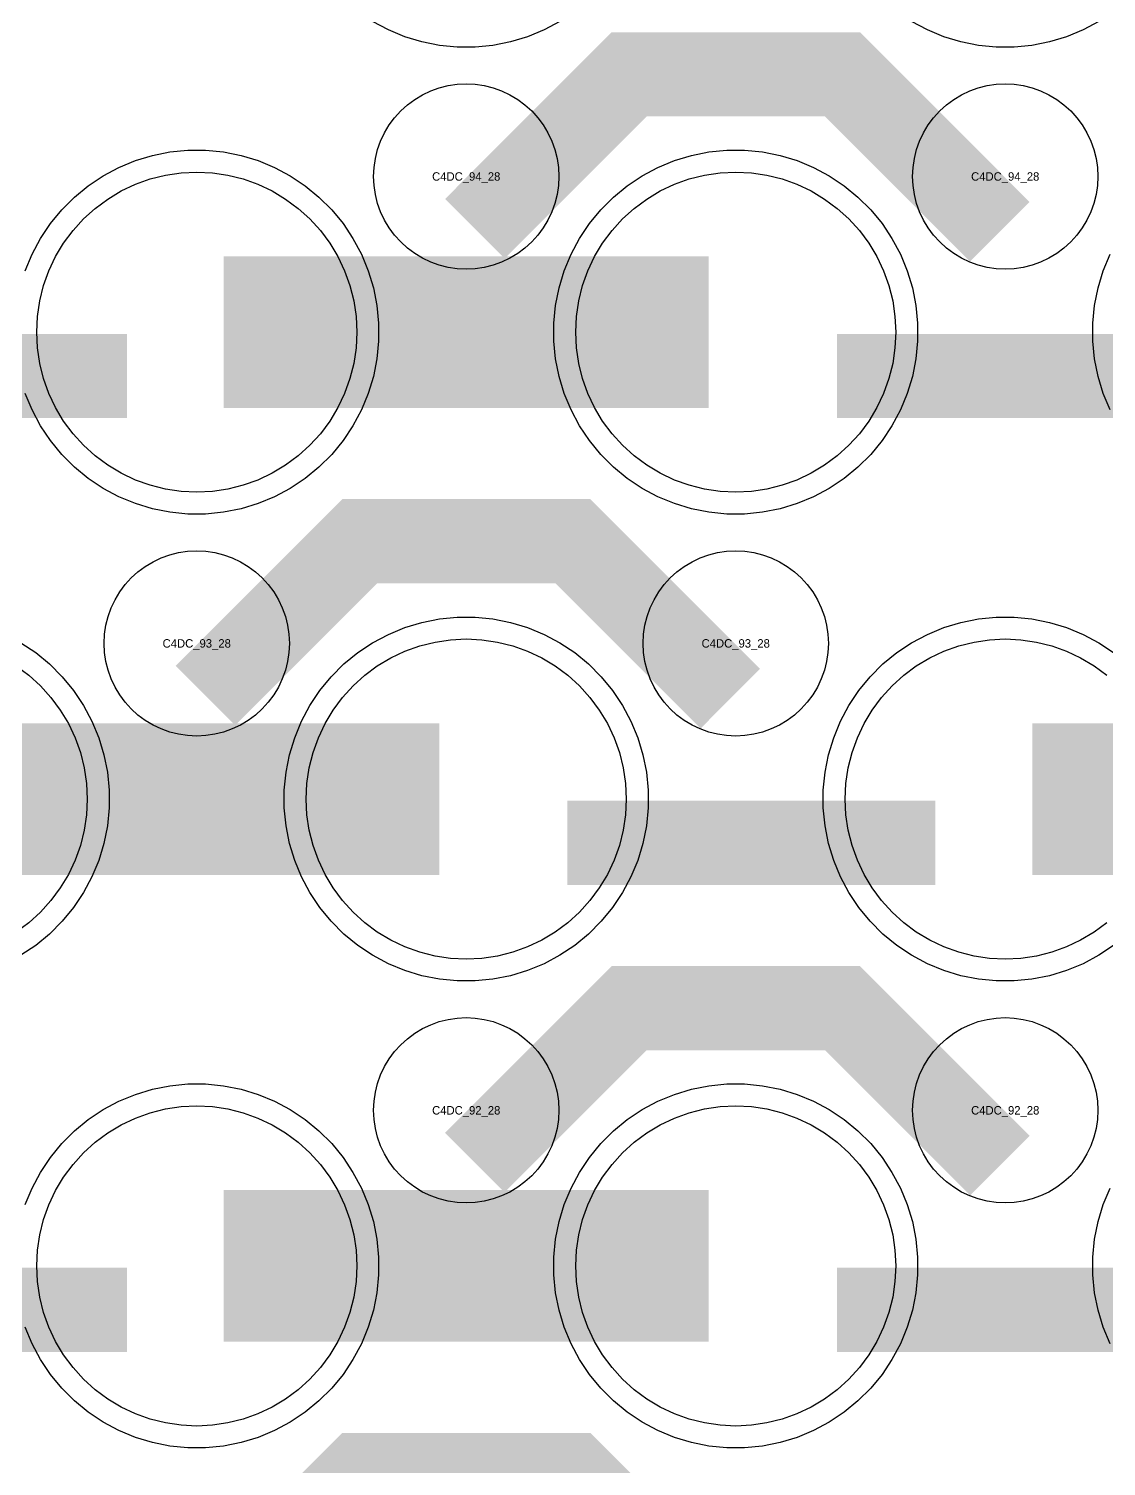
# Model space of a CAD drawing. Extents: x -11880 to 11880, y -14992 to 14992.
# Drawn here: x -3089.9 to -2770, y -2151.1 to -1724.5 of the extents above; entities that cross this region are included whole.
import ezdxf
from ezdxf.enums import TextEntityAlignment as Align

# ---------------------------------------------------------------- set-up
doc = ezdxf.new("R2010")
doc.units = 0
doc.header["$MEASUREMENT"] = 0
for name, color, linetype in [('GDS_775_DT_237', 138, 'CONTINUOUS'), ('RDL1_FS', 34, 'CONTINUOUS'), ('RDL_BS', 160, 'CONTINUOUS')]:
    doc.layers.add(name, color=color, linetype=linetype)

msp = doc.modelspace()

# ---------------------------------------------------------------- linework, layer by layer
at = {"layer": 'RDL1_FS', "color": 11, "true_color": 0xf27172}
for points in [[(-3040, -1862.049), (-3044.657, -1861.82), (-3049.268, -1861.136), (-3053.791, -1860.004), (-3058.181, -1858.432), (-3062.395, -1856.44), (-3066.395, -1854.042), (-3070.14, -1851.264), (-3073.594, -1848.134), (-3076.724, -1844.68), (-3079.502, -1840.935), (-3081.9, -1836.935), (-3083.892, -1832.721), (-3085.464, -1828.331), (-3086.596, -1823.808), (-3087.28, -1819.197), (-3087.509, -1814.54), (-3087.28, -1809.883), (-3086.596, -1805.272), (-3085.464, -1800.749), (-3083.892, -1796.359), (-3081.9, -1792.145), (-3079.502, -1788.145), (-3076.724, -1784.4), (-3073.594, -1780.946), (-3070.14, -1777.816), (-3066.395, -1775.038), (-3062.395, -1772.64), (-3058.181, -1770.648), (-3053.791, -1769.076), (-3049.268, -1767.944), (-3044.657, -1767.26), (-3040, -1767.031), (-3035.343, -1767.26), (-3030.732, -1767.944), (-3026.209, -1769.076), (-3021.819, -1770.648), (-3017.605, -1772.64), (-3013.605, -1775.038), (-3009.86, -1777.816), (-3006.406, -1780.946), (-3003.276, -1784.4), (-3000.498, -1788.145), (-2998.1, -1792.145), (-2996.108, -1796.359), (-2994.536, -1800.749), (-2993.404, -1805.272), (-2992.72, -1809.883), (-2992.491, -1814.54), (-2992.72, -1819.197), (-2993.404, -1823.808), (-2994.536, -1828.331), (-2996.108, -1832.721), (-2998.1, -1836.935), (-3000.498, -1840.935), (-3003.276, -1844.68), (-3006.406, -1848.134), (-3009.86, -1851.264), (-3013.605, -1854.042), (-3017.605, -1856.44), (-3021.819, -1858.432), (-3026.209, -1860.004), (-3030.732, -1861.136), (-3035.343, -1861.82)], [(-2880, -1862.049), (-2884.657, -1861.82), (-2889.268, -1861.136), (-2893.791, -1860.004), (-2898.181, -1858.432), (-2902.395, -1856.44), (-2906.395, -1854.042), (-2910.14, -1851.264), (-2913.594, -1848.134), (-2916.724, -1844.68), (-2919.502, -1840.935), (-2921.9, -1836.935), (-2923.892, -1832.721), (-2925.464, -1828.331), (-2926.596, -1823.808), (-2927.28, -1819.197), (-2927.509, -1814.54), (-2927.28, -1809.883), (-2926.596, -1805.272), (-2925.464, -1800.749), (-2923.892, -1796.359), (-2921.9, -1792.145), (-2919.502, -1788.145), (-2916.724, -1784.4), (-2913.594, -1780.946), (-2910.14, -1777.816), (-2906.395, -1775.038), (-2902.395, -1772.64), (-2898.181, -1770.648), (-2893.791, -1769.076), (-2889.268, -1767.944), (-2884.657, -1767.26), (-2880, -1767.031), (-2875.343, -1767.26), (-2870.732, -1767.944), (-2866.209, -1769.076), (-2861.819, -1770.648), (-2857.605, -1772.64), (-2853.605, -1775.038), (-2849.86, -1777.816), (-2846.406, -1780.946), (-2843.276, -1784.4), (-2840.498, -1788.145), (-2838.1, -1792.145), (-2836.108, -1796.359), (-2834.536, -1800.749), (-2833.404, -1805.272), (-2832.72, -1809.883), (-2832.491, -1814.54), (-2832.72, -1819.197), (-2833.404, -1823.808), (-2834.536, -1828.331), (-2836.108, -1832.721), (-2838.1, -1836.935), (-2840.498, -1840.935), (-2843.276, -1844.68), (-2846.406, -1848.134), (-2849.86, -1851.264), (-2853.605, -1854.042), (-2857.605, -1856.44), (-2861.819, -1858.432), (-2866.209, -1860.004), (-2870.732, -1861.136), (-2875.343, -1861.82)]]:
    msp.add_lwpolyline(points, close=True, dxfattribs=at)
for points in [[(-3031.998, -1814.54, 45, 45, 0), (-2959.998, -1814.54, 45, 45, 0)], [(-2959.998, -1814.54, 45, 45, 0), (-2887.998, -1814.54, 45, 45, 0)]]:
    msp.add_lwpolyline(points, format="xyseb", dxfattribs=at)
at = {"layer": 'RDL1_FS'}
for points in [[(-2960, -2000.614), (-2964.657, -2000.385), (-2969.268, -1999.701), (-2973.791, -1998.569), (-2978.181, -1996.997), (-2982.395, -1995.005), (-2986.395, -1992.607), (-2990.14, -1989.829), (-2993.594, -1986.699), (-2996.724, -1983.245), (-2999.502, -1979.5), (-3001.9, -1975.5), (-3003.892, -1971.286), (-3005.464, -1966.896), (-3006.596, -1962.373), (-3007.28, -1957.762), (-3007.509, -1953.105), (-3007.28, -1948.448), (-3006.596, -1943.837), (-3005.464, -1939.314), (-3003.892, -1934.924), (-3001.9, -1930.71), (-2999.502, -1926.71), (-2996.724, -1922.965), (-2993.594, -1919.511), (-2990.14, -1916.381), (-2986.395, -1913.603), (-2982.395, -1911.205), (-2978.181, -1909.213), (-2973.791, -1907.641), (-2969.268, -1906.509), (-2964.657, -1905.825), (-2960, -1905.596), (-2955.343, -1905.825), (-2950.732, -1906.509), (-2946.209, -1907.641), (-2941.819, -1909.213), (-2937.605, -1911.205), (-2933.605, -1913.603), (-2929.86, -1916.381), (-2926.406, -1919.511), (-2923.276, -1922.965), (-2920.498, -1926.71), (-2918.1, -1930.71), (-2916.108, -1934.924), (-2914.536, -1939.314), (-2913.404, -1943.837), (-2912.72, -1948.448), (-2912.491, -1953.105), (-2912.72, -1957.762), (-2913.404, -1962.373), (-2914.536, -1966.896), (-2916.108, -1971.286), (-2918.1, -1975.5), (-2920.498, -1979.5), (-2923.276, -1983.245), (-2926.406, -1986.699), (-2929.86, -1989.829), (-2933.605, -1992.607), (-2937.605, -1995.005), (-2941.819, -1996.997), (-2946.209, -1998.569), (-2950.732, -1999.701), (-2955.343, -2000.385)], [(-3040, -2139.179), (-3044.657, -2138.95), (-3049.268, -2138.266), (-3053.791, -2137.134), (-3058.181, -2135.562), (-3062.395, -2133.57), (-3066.395, -2131.172), (-3070.14, -2128.394), (-3073.594, -2125.264), (-3076.724, -2121.81), (-3079.502, -2118.065), (-3081.9, -2114.065), (-3083.892, -2109.851), (-3085.464, -2105.461), (-3086.596, -2100.938), (-3087.28, -2096.327), (-3087.509, -2091.67), (-3087.28, -2087.013), (-3086.596, -2082.402), (-3085.464, -2077.879), (-3083.892, -2073.489), (-3081.9, -2069.275), (-3079.502, -2065.275), (-3076.724, -2061.53), (-3073.594, -2058.076), (-3070.14, -2054.946), (-3066.395, -2052.168), (-3062.395, -2049.77), (-3058.181, -2047.778), (-3053.791, -2046.206), (-3049.268, -2045.074), (-3044.657, -2044.39), (-3040, -2044.161), (-3035.343, -2044.39), (-3030.732, -2045.074), (-3026.209, -2046.206), (-3021.819, -2047.778), (-3017.605, -2049.77), (-3013.605, -2052.168), (-3009.86, -2054.946), (-3006.406, -2058.076), (-3003.276, -2061.53), (-3000.498, -2065.275), (-2998.1, -2069.275), (-2996.108, -2073.489), (-2994.536, -2077.879), (-2993.404, -2082.402), (-2992.72, -2087.013), (-2992.491, -2091.67), (-2992.72, -2096.327), (-2993.404, -2100.938), (-2994.536, -2105.461), (-2996.108, -2109.851), (-2998.1, -2114.065), (-3000.498, -2118.065), (-3003.276, -2121.81), (-3006.406, -2125.264), (-3009.86, -2128.394), (-3013.605, -2131.172), (-3017.605, -2133.57), (-3021.819, -2135.562), (-3026.209, -2137.134), (-3030.732, -2138.266), (-3035.343, -2138.95)], [(-2880, -2139.179), (-2884.657, -2138.95), (-2889.268, -2138.266), (-2893.791, -2137.134), (-2898.181, -2135.562), (-2902.395, -2133.57), (-2906.395, -2131.172), (-2910.14, -2128.394), (-2913.594, -2125.264), (-2916.724, -2121.81), (-2919.502, -2118.065), (-2921.9, -2114.065), (-2923.892, -2109.851), (-2925.464, -2105.461), (-2926.596, -2100.938), (-2927.28, -2096.327), (-2927.509, -2091.67), (-2927.28, -2087.013), (-2926.596, -2082.402), (-2925.464, -2077.879), (-2923.892, -2073.489), (-2921.9, -2069.275), (-2919.502, -2065.275), (-2916.724, -2061.53), (-2913.594, -2058.076), (-2910.14, -2054.946), (-2906.395, -2052.168), (-2902.395, -2049.77), (-2898.181, -2047.778), (-2893.791, -2046.206), (-2889.268, -2045.074), (-2884.657, -2044.39), (-2880, -2044.161), (-2875.343, -2044.39), (-2870.732, -2045.074), (-2866.209, -2046.206), (-2861.819, -2047.778), (-2857.605, -2049.77), (-2853.605, -2052.168), (-2849.86, -2054.946), (-2846.406, -2058.076), (-2843.276, -2061.53), (-2840.498, -2065.275), (-2838.1, -2069.275), (-2836.108, -2073.489), (-2834.536, -2077.879), (-2833.404, -2082.402), (-2832.72, -2087.013), (-2832.491, -2091.67), (-2832.72, -2096.327), (-2833.404, -2100.938), (-2834.536, -2105.461), (-2836.108, -2109.851), (-2838.1, -2114.065), (-2840.498, -2118.065), (-2843.276, -2121.81), (-2846.406, -2125.264), (-2849.86, -2128.394), (-2853.605, -2131.172), (-2857.605, -2133.57), (-2861.819, -2135.562), (-2866.209, -2137.134), (-2870.732, -2138.266), (-2875.343, -2138.95)]]:
    msp.add_lwpolyline(points, close=True, dxfattribs=at)
for points in [[(-2769.86, -1989.829), (-2773.605, -1992.607), (-2777.605, -1995.005), (-2781.819, -1996.997), (-2786.209, -1998.569), (-2790.732, -1999.701), (-2795.343, -2000.385), (-2800, -2000.614), (-2804.657, -2000.385), (-2809.268, -1999.701), (-2813.791, -1998.569), (-2818.181, -1996.997), (-2822.395, -1995.005), (-2826.395, -1992.607), (-2830.14, -1989.829), (-2833.594, -1986.699), (-2836.724, -1983.245), (-2839.502, -1979.5), (-2841.9, -1975.5), (-2843.892, -1971.286), (-2845.464, -1966.896), (-2846.596, -1962.373), (-2847.28, -1957.762), (-2847.509, -1953.105), (-2847.28, -1948.448), (-2846.596, -1943.837), (-2845.464, -1939.314), (-2843.892, -1934.924), (-2841.9, -1930.71), (-2839.502, -1926.71), (-2836.724, -1922.965), (-2833.594, -1919.511), (-2830.14, -1916.381), (-2826.395, -1913.603), (-2822.395, -1911.205), (-2818.181, -1909.213), (-2813.791, -1907.641), (-2809.268, -1906.509), (-2804.657, -1905.825), (-2800, -1905.596), (-2795.343, -1905.825), (-2790.732, -1906.509), (-2786.209, -1907.641), (-2781.819, -1909.213), (-2777.605, -1911.205), (-2773.605, -1913.603), (-2769.86, -1916.381)], [(-3093.605, -1913.603), (-3089.86, -1916.381), (-3086.406, -1919.511), (-3083.276, -1922.965), (-3080.498, -1926.71), (-3078.1, -1930.71), (-3076.108, -1934.924), (-3074.536, -1939.314), (-3073.404, -1943.837), (-3072.72, -1948.448), (-3072.491, -1953.105), (-3072.72, -1957.762), (-3073.404, -1962.373), (-3074.536, -1966.896), (-3076.108, -1971.286), (-3078.1, -1975.5), (-3080.498, -1979.5), (-3083.276, -1983.245), (-3086.406, -1986.699), (-3089.86, -1989.829), (-3093.605, -1992.607)]]:
    msp.add_lwpolyline(points, dxfattribs=at)
for points in [[(-3111.998, -1953.105, 45, 45, 0), (-3039.998, -1953.105, 45, 45, 0)], [(-3039.998, -1953.105, 45, 45, 0), (-2967.998, -1953.105, 45, 45, 0)], [(-2791.998, -1953.105, 45, 45, 0), (-2719.998, -1953.105, 45, 45, 0)], [(-3031.998, -2091.67, 45, 45, 0), (-2959.998, -2091.67, 45, 45, 0)], [(-2959.998, -2091.67, 45, 45, 0), (-2887.998, -2091.67, 45, 45, 0)]]:
    msp.add_lwpolyline(points, format="xyseb", dxfattribs=at)
at = {"layer": 'RDL_BS'}
for points in [[(-2932.223, -1722.363), (-2936.885, -1724.855), (-2941.795, -1726.886), (-2946.835, -1728.417), (-2952.062, -1729.463), (-2957.356, -1729.98), (-2962.644, -1729.98), (-2967.938, -1729.463), (-2973.165, -1728.417), (-2978.205, -1726.886), (-2983.115, -1724.855), (-2987.777, -1722.363)], [(-2772.223, -1722.363), (-2776.885, -1724.855), (-2781.795, -1726.886), (-2786.835, -1728.417), (-2792.062, -1729.463), (-2797.356, -1729.98), (-2802.644, -1729.98), (-2807.938, -1729.463), (-2813.165, -1728.417), (-2818.205, -1726.886), (-2823.115, -1724.855), (-2827.777, -1722.363)], [(-2767.809, -1996.541), (-2772.223, -1999.488), (-2776.885, -2001.98), (-2781.795, -2004.011), (-2786.835, -2005.542), (-2792.062, -2006.588), (-2797.356, -2007.105), (-2802.644, -2007.105), (-2807.938, -2006.588), (-2813.165, -2005.542), (-2818.205, -2004.011), (-2823.115, -2001.98), (-2827.777, -1999.488), (-2832.191, -1996.541), (-2836.292, -1993.179), (-2840.074, -1989.397), (-2843.436, -1985.296), (-2846.383, -1980.882), (-2848.875, -1976.22), (-2850.906, -1971.31), (-2852.437, -1966.27), (-2853.483, -1961.043), (-2854, -1955.749), (-2854, -1950.461), (-2853.483, -1945.167), (-2852.437, -1939.94), (-2850.906, -1934.9), (-2848.875, -1929.99), (-2846.383, -1925.328), (-2843.436, -1920.914), (-2840.074, -1916.813), (-2836.292, -1913.031), (-2832.191, -1909.669), (-2827.777, -1906.722), (-2823.115, -1904.23), (-2818.205, -1902.199), (-2813.165, -1900.668), (-2807.938, -1899.622), (-2802.644, -1899.105), (-2797.356, -1899.105), (-2792.062, -1899.622), (-2786.835, -1900.668), (-2781.795, -1902.199), (-2776.885, -1904.23), (-2772.223, -1906.722), (-2767.809, -1909.669)], [(-3092.223, -1906.722), (-3087.809, -1909.669), (-3083.708, -1913.031), (-3079.926, -1916.813), (-3076.564, -1920.914), (-3073.617, -1925.328), (-3071.125, -1929.99), (-3069.094, -1934.9), (-3067.563, -1939.94), (-3066.517, -1945.167), (-3066, -1950.461), (-3066, -1955.749), (-3066.517, -1961.043), (-3067.563, -1966.27), (-3069.094, -1971.31), (-3071.125, -1976.22), (-3073.617, -1980.882), (-3076.564, -1985.296), (-3079.926, -1989.397), (-3083.708, -1993.179), (-3087.809, -1996.541), (-3092.223, -1999.488)], [(-3090.906, -2073.465), (-3088.875, -2068.555), (-3086.383, -2063.893), (-3083.436, -2059.479), (-3080.074, -2055.378), (-3076.292, -2051.596), (-3072.191, -2048.234), (-3067.777, -2045.287), (-3063.115, -2042.795), (-3058.205, -2040.764), (-3053.165, -2039.233), (-3047.938, -2038.187), (-3042.644, -2037.67), (-3037.356, -2037.67), (-3032.062, -2038.187), (-3026.835, -2039.233), (-3021.795, -2040.764), (-3016.885, -2042.795), (-3012.223, -2045.287), (-3007.809, -2048.234), (-3003.708, -2051.596), (-2999.926, -2055.378), (-2996.564, -2059.479), (-2993.617, -2063.893), (-2991.125, -2068.555), (-2989.094, -2073.465), (-2987.563, -2078.505), (-2986.517, -2083.732), (-2986, -2089.026), (-2986, -2094.314), (-2986.517, -2099.608), (-2987.563, -2104.835), (-2989.094, -2109.875), (-2991.125, -2114.785), (-2993.617, -2119.447), (-2996.564, -2123.861), (-2999.926, -2127.962), (-3003.708, -2131.744), (-3007.809, -2135.106), (-3012.223, -2138.053), (-3016.885, -2140.545), (-3021.795, -2142.576), (-3026.835, -2144.107), (-3032.062, -2145.153), (-3037.356, -2145.67), (-3042.644, -2145.67), (-3047.938, -2145.153), (-3053.165, -2144.107), (-3058.205, -2142.576), (-3063.115, -2140.545), (-3067.777, -2138.053), (-3072.191, -2135.106), (-3076.292, -2131.744), (-3080.074, -2127.962), (-3083.436, -2123.861), (-3086.383, -2119.447), (-3088.875, -2114.785), (-3090.906, -2109.875)], [(-2768.875, -2114.785), (-2770.906, -2109.875), (-2772.437, -2104.835), (-2773.483, -2099.608), (-2774, -2094.314), (-2774, -2089.026), (-2773.483, -2083.732), (-2772.437, -2078.505), (-2770.906, -2073.465), (-2768.875, -2068.555)]]:
    msp.add_lwpolyline(points, dxfattribs=at)
for points in [[(-2957.438, -1783.854, 25, 25, 0), (-2911.623, -1738.039, 25, 25, 0), (-2878.07, -1738.039, 25, 25, 0)], [(-2801.599, -1784.753, 25, 25, 0), (-2848.313, -1738.039, 25, 25, 0), (-2878.071, -1738.039, 25, 25, 0)], [(-3037.438, -1922.419, 25, 25, 0), (-2991.623, -1876.604, 25, 25, 0), (-2958.07, -1876.604, 25, 25, 0)], [(-2881.599, -1923.318, 25, 25, 0), (-2928.313, -1876.604, 25, 25, 0), (-2958.071, -1876.604, 25, 25, 0)], [(-2929.984, -1966.118, 25, 25, 0), (-2820.719, -1966.118, 25, 25, 0)], [(-2957.438, -2060.984, 25, 25, 0), (-2911.623, -2015.169, 25, 25, 0), (-2878.07, -2015.169, 25, 25, 0)], [(-2801.599, -2061.883, 25, 25, 0), (-2848.313, -2015.169, 25, 25, 0), (-2878.071, -2015.169, 25, 25, 0)], [(-3169.984, -2104.683, 25, 25, 0), (-3060.719, -2104.683, 25, 25, 0)], [(-2849.984, -2104.683, 25, 25, 0), (-2740.719, -2104.683, 25, 25, 0)], [(-3037.438, -2199.549, 25, 25, 0), (-2991.623, -2153.734, 25, 25, 0), (-2958.07, -2153.734, 25, 25, 0)], [(-2881.599, -2200.448, 25, 25, 0), (-2928.313, -2153.734, 25, 25, 0), (-2958.071, -2153.734, 25, 25, 0)]]:
    msp.add_lwpolyline(points, format="xyseb", dxfattribs=at)
for points in [[(-2960, -1795.846), (-2962.693, -1795.714), (-2965.365, -1795.318), (-2967.984, -1794.661), (-2970.519, -1793.754), (-2972.956, -1792.602), (-2975.28, -1791.209), (-2977.443, -1789.606), (-2979.442, -1787.794), (-2981.254, -1785.795), (-2982.857, -1783.632), (-2984.25, -1781.308), (-2985.402, -1778.871), (-2986.309, -1776.336), (-2986.966, -1773.717), (-2987.362, -1771.045), (-2987.494, -1768.352), (-2987.362, -1765.659), (-2986.966, -1762.987), (-2986.309, -1760.368), (-2985.402, -1757.833), (-2984.25, -1755.396), (-2982.857, -1753.072), (-2981.254, -1750.909), (-2979.442, -1748.91), (-2977.443, -1747.098), (-2975.28, -1745.495), (-2972.956, -1744.102), (-2970.519, -1742.95), (-2967.984, -1742.043), (-2965.365, -1741.386), (-2962.693, -1740.99), (-2960, -1740.858), (-2957.307, -1740.99), (-2954.635, -1741.386), (-2952.016, -1742.043), (-2949.481, -1742.95), (-2947.044, -1744.102), (-2944.72, -1745.495), (-2942.557, -1747.098), (-2940.558, -1748.91), (-2938.746, -1750.909), (-2937.143, -1753.072), (-2935.75, -1755.396), (-2934.598, -1757.833), (-2933.691, -1760.368), (-2933.034, -1762.987), (-2932.638, -1765.659), (-2932.506, -1768.352), (-2932.638, -1771.045), (-2933.034, -1773.717), (-2933.691, -1776.336), (-2934.598, -1778.871), (-2935.75, -1781.308), (-2937.143, -1783.632), (-2938.746, -1785.795), (-2940.558, -1787.794), (-2942.557, -1789.606), (-2944.72, -1791.209), (-2947.044, -1792.602), (-2949.481, -1793.754), (-2952.016, -1794.661), (-2954.635, -1795.318), (-2957.307, -1795.714)], [(-2800, -1795.846), (-2802.693, -1795.714), (-2805.365, -1795.318), (-2807.984, -1794.661), (-2810.519, -1793.754), (-2812.956, -1792.602), (-2815.28, -1791.209), (-2817.443, -1789.606), (-2819.442, -1787.794), (-2821.254, -1785.795), (-2822.857, -1783.632), (-2824.25, -1781.308), (-2825.402, -1778.871), (-2826.309, -1776.336), (-2826.966, -1773.717), (-2827.362, -1771.045), (-2827.494, -1768.352), (-2827.362, -1765.659), (-2826.966, -1762.987), (-2826.309, -1760.368), (-2825.402, -1757.833), (-2824.25, -1755.396), (-2822.857, -1753.072), (-2821.254, -1750.909), (-2819.442, -1748.91), (-2817.443, -1747.098), (-2815.28, -1745.495), (-2812.956, -1744.102), (-2810.519, -1742.95), (-2807.984, -1742.043), (-2805.365, -1741.386), (-2802.693, -1740.99), (-2800, -1740.858), (-2797.307, -1740.99), (-2794.635, -1741.386), (-2792.016, -1742.043), (-2789.481, -1742.95), (-2787.044, -1744.102), (-2784.72, -1745.495), (-2782.557, -1747.098), (-2780.558, -1748.91), (-2778.746, -1750.909), (-2777.143, -1753.072), (-2775.75, -1755.396), (-2774.598, -1757.833), (-2773.691, -1760.368), (-2773.034, -1762.987), (-2772.638, -1765.659), (-2772.506, -1768.352), (-2772.638, -1771.045), (-2773.034, -1773.717), (-2773.691, -1776.336), (-2774.598, -1778.871), (-2775.75, -1781.308), (-2777.143, -1783.632), (-2778.746, -1785.795), (-2780.558, -1787.794), (-2782.557, -1789.606), (-2784.72, -1791.209), (-2787.044, -1792.602), (-2789.481, -1793.754), (-2792.016, -1794.661), (-2794.635, -1795.318), (-2797.307, -1795.714)], [(-3040, -1934.411), (-3042.693, -1934.279), (-3045.365, -1933.883), (-3047.984, -1933.226), (-3050.519, -1932.319), (-3052.956, -1931.167), (-3055.28, -1929.774), (-3057.443, -1928.171), (-3059.442, -1926.359), (-3061.254, -1924.36), (-3062.857, -1922.197), (-3064.25, -1919.873), (-3065.402, -1917.436), (-3066.309, -1914.901), (-3066.966, -1912.282), (-3067.362, -1909.61), (-3067.494, -1906.917), (-3067.362, -1904.224), (-3066.966, -1901.552), (-3066.309, -1898.933), (-3065.402, -1896.398), (-3064.25, -1893.961), (-3062.857, -1891.637), (-3061.254, -1889.474), (-3059.442, -1887.475), (-3057.443, -1885.663), (-3055.28, -1884.06), (-3052.956, -1882.667), (-3050.519, -1881.515), (-3047.984, -1880.608), (-3045.365, -1879.951), (-3042.693, -1879.555), (-3040, -1879.423), (-3037.307, -1879.555), (-3034.635, -1879.951), (-3032.016, -1880.608), (-3029.481, -1881.515), (-3027.044, -1882.667), (-3024.72, -1884.06), (-3022.557, -1885.663), (-3020.558, -1887.475), (-3018.746, -1889.474), (-3017.143, -1891.637), (-3015.75, -1893.961), (-3014.598, -1896.398), (-3013.691, -1898.933), (-3013.034, -1901.552), (-3012.638, -1904.224), (-3012.506, -1906.917), (-3012.638, -1909.61), (-3013.034, -1912.282), (-3013.691, -1914.901), (-3014.598, -1917.436), (-3015.75, -1919.873), (-3017.143, -1922.197), (-3018.746, -1924.36), (-3020.558, -1926.359), (-3022.557, -1928.171), (-3024.72, -1929.774), (-3027.044, -1931.167), (-3029.481, -1932.319), (-3032.016, -1933.226), (-3034.635, -1933.883), (-3037.307, -1934.279)], [(-2880, -1934.411), (-2882.693, -1934.279), (-2885.365, -1933.883), (-2887.984, -1933.226), (-2890.519, -1932.319), (-2892.956, -1931.167), (-2895.28, -1929.774), (-2897.443, -1928.171), (-2899.442, -1926.359), (-2901.254, -1924.36), (-2902.857, -1922.197), (-2904.25, -1919.873), (-2905.402, -1917.436), (-2906.309, -1914.901), (-2906.966, -1912.282), (-2907.362, -1909.61), (-2907.494, -1906.917), (-2907.362, -1904.224), (-2906.966, -1901.552), (-2906.309, -1898.933), (-2905.402, -1896.398), (-2904.25, -1893.961), (-2902.857, -1891.637), (-2901.254, -1889.474), (-2899.442, -1887.475), (-2897.443, -1885.663), (-2895.28, -1884.06), (-2892.956, -1882.667), (-2890.519, -1881.515), (-2887.984, -1880.608), (-2885.365, -1879.951), (-2882.693, -1879.555), (-2880, -1879.423), (-2877.307, -1879.555), (-2874.635, -1879.951), (-2872.016, -1880.608), (-2869.481, -1881.515), (-2867.044, -1882.667), (-2864.72, -1884.06), (-2862.557, -1885.663), (-2860.558, -1887.475), (-2858.746, -1889.474), (-2857.143, -1891.637), (-2855.75, -1893.961), (-2854.598, -1896.398), (-2853.691, -1898.933), (-2853.034, -1901.552), (-2852.638, -1904.224), (-2852.506, -1906.917), (-2852.638, -1909.61), (-2853.034, -1912.282), (-2853.691, -1914.901), (-2854.598, -1917.436), (-2855.75, -1919.873), (-2857.143, -1922.197), (-2858.746, -1924.36), (-2860.558, -1926.359), (-2862.557, -1928.171), (-2864.72, -1929.774), (-2867.044, -1931.167), (-2869.481, -1932.319), (-2872.016, -1933.226), (-2874.635, -1933.883), (-2877.307, -1934.279)], [(-2962.644, -2007.105), (-2967.938, -2006.588), (-2973.165, -2005.542), (-2978.205, -2004.011), (-2983.115, -2001.98), (-2987.777, -1999.488), (-2992.191, -1996.541), (-2996.292, -1993.179), (-3000.074, -1989.397), (-3003.436, -1985.296), (-3006.383, -1980.882), (-3008.875, -1976.22), (-3010.906, -1971.31), (-3012.437, -1966.27), (-3013.483, -1961.043), (-3014, -1955.749), (-3014, -1950.461), (-3013.483, -1945.167), (-3012.437, -1939.94), (-3010.906, -1934.9), (-3008.875, -1929.99), (-3006.383, -1925.328), (-3003.436, -1920.914), (-3000.074, -1916.813), (-2996.292, -1913.031), (-2992.191, -1909.669), (-2987.777, -1906.722), (-2983.115, -1904.23), (-2978.205, -1902.199), (-2973.165, -1900.668), (-2967.938, -1899.622), (-2962.644, -1899.105), (-2957.356, -1899.105), (-2952.062, -1899.622), (-2946.835, -1900.668), (-2941.795, -1902.199), (-2936.885, -1904.23), (-2932.223, -1906.722), (-2927.809, -1909.669), (-2923.708, -1913.031), (-2919.926, -1916.813), (-2916.564, -1920.914), (-2913.617, -1925.328), (-2911.125, -1929.99), (-2909.094, -1934.9), (-2907.563, -1939.94), (-2906.517, -1945.167), (-2906, -1950.461), (-2906, -1955.749), (-2906.517, -1961.043), (-2907.563, -1966.27), (-2909.094, -1971.31), (-2911.125, -1976.22), (-2913.617, -1980.882), (-2916.564, -1985.296), (-2919.926, -1989.397), (-2923.708, -1993.179), (-2927.809, -1996.541), (-2932.223, -1999.488), (-2936.885, -2001.98), (-2941.795, -2004.011), (-2946.835, -2005.542), (-2952.062, -2006.588), (-2957.356, -2007.105)], [(-2960, -2072.976), (-2962.693, -2072.844), (-2965.365, -2072.448), (-2967.984, -2071.791), (-2970.519, -2070.884), (-2972.956, -2069.732), (-2975.28, -2068.339), (-2977.443, -2066.736), (-2979.442, -2064.924), (-2981.254, -2062.925), (-2982.857, -2060.762), (-2984.25, -2058.438), (-2985.402, -2056.001), (-2986.309, -2053.466), (-2986.966, -2050.847), (-2987.362, -2048.175), (-2987.494, -2045.482), (-2987.362, -2042.789), (-2986.966, -2040.117), (-2986.309, -2037.498), (-2985.402, -2034.963), (-2984.25, -2032.526), (-2982.857, -2030.202), (-2981.254, -2028.039), (-2979.442, -2026.04), (-2977.443, -2024.228), (-2975.28, -2022.625), (-2972.956, -2021.232), (-2970.519, -2020.08), (-2967.984, -2019.173), (-2965.365, -2018.516), (-2962.693, -2018.12), (-2960, -2017.988), (-2957.307, -2018.12), (-2954.635, -2018.516), (-2952.016, -2019.173), (-2949.481, -2020.08), (-2947.044, -2021.232), (-2944.72, -2022.625), (-2942.557, -2024.228), (-2940.558, -2026.04), (-2938.746, -2028.039), (-2937.143, -2030.202), (-2935.75, -2032.526), (-2934.598, -2034.963), (-2933.691, -2037.498), (-2933.034, -2040.117), (-2932.638, -2042.789), (-2932.506, -2045.482), (-2932.638, -2048.175), (-2933.034, -2050.847), (-2933.691, -2053.466), (-2934.598, -2056.001), (-2935.75, -2058.438), (-2937.143, -2060.762), (-2938.746, -2062.925), (-2940.558, -2064.924), (-2942.557, -2066.736), (-2944.72, -2068.339), (-2947.044, -2069.732), (-2949.481, -2070.884), (-2952.016, -2071.791), (-2954.635, -2072.448), (-2957.307, -2072.844)], [(-2800, -2072.976), (-2802.693, -2072.844), (-2805.365, -2072.448), (-2807.984, -2071.791), (-2810.519, -2070.884), (-2812.956, -2069.732), (-2815.28, -2068.339), (-2817.443, -2066.736), (-2819.442, -2064.924), (-2821.254, -2062.925), (-2822.857, -2060.762), (-2824.25, -2058.438), (-2825.402, -2056.001), (-2826.309, -2053.466), (-2826.966, -2050.847), (-2827.362, -2048.175), (-2827.494, -2045.482), (-2827.362, -2042.789), (-2826.966, -2040.117), (-2826.309, -2037.498), (-2825.402, -2034.963), (-2824.25, -2032.526), (-2822.857, -2030.202), (-2821.254, -2028.039), (-2819.442, -2026.04), (-2817.443, -2024.228), (-2815.28, -2022.625), (-2812.956, -2021.232), (-2810.519, -2020.08), (-2807.984, -2019.173), (-2805.365, -2018.516), (-2802.693, -2018.12), (-2800, -2017.988), (-2797.307, -2018.12), (-2794.635, -2018.516), (-2792.016, -2019.173), (-2789.481, -2020.08), (-2787.044, -2021.232), (-2784.72, -2022.625), (-2782.557, -2024.228), (-2780.558, -2026.04), (-2778.746, -2028.039), (-2777.143, -2030.202), (-2775.75, -2032.526), (-2774.598, -2034.963), (-2773.691, -2037.498), (-2773.034, -2040.117), (-2772.638, -2042.789), (-2772.506, -2045.482), (-2772.638, -2048.175), (-2773.034, -2050.847), (-2773.691, -2053.466), (-2774.598, -2056.001), (-2775.75, -2058.438), (-2777.143, -2060.762), (-2778.746, -2062.925), (-2780.558, -2064.924), (-2782.557, -2066.736), (-2784.72, -2068.339), (-2787.044, -2069.732), (-2789.481, -2070.884), (-2792.016, -2071.791), (-2794.635, -2072.448), (-2797.307, -2072.844)], [(-2882.644, -2145.67), (-2887.938, -2145.153), (-2893.165, -2144.107), (-2898.205, -2142.576), (-2903.115, -2140.545), (-2907.777, -2138.053), (-2912.191, -2135.106), (-2916.292, -2131.744), (-2920.074, -2127.962), (-2923.436, -2123.861), (-2926.383, -2119.447), (-2928.875, -2114.785), (-2930.906, -2109.875), (-2932.437, -2104.835), (-2933.483, -2099.608), (-2934, -2094.314), (-2934, -2089.026), (-2933.483, -2083.732), (-2932.437, -2078.505), (-2930.906, -2073.465), (-2928.875, -2068.555), (-2926.383, -2063.893), (-2923.436, -2059.479), (-2920.074, -2055.378), (-2916.292, -2051.596), (-2912.191, -2048.234), (-2907.777, -2045.287), (-2903.115, -2042.795), (-2898.205, -2040.764), (-2893.165, -2039.233), (-2887.938, -2038.187), (-2882.644, -2037.67), (-2877.356, -2037.67), (-2872.062, -2038.187), (-2866.835, -2039.233), (-2861.795, -2040.764), (-2856.885, -2042.795), (-2852.223, -2045.287), (-2847.809, -2048.234), (-2843.708, -2051.596), (-2839.926, -2055.378), (-2836.564, -2059.479), (-2833.617, -2063.893), (-2831.125, -2068.555), (-2829.094, -2073.465), (-2827.563, -2078.505), (-2826.517, -2083.732), (-2826, -2089.026), (-2826, -2094.314), (-2826.517, -2099.608), (-2827.563, -2104.835), (-2829.094, -2109.875), (-2831.125, -2114.785), (-2833.617, -2119.447), (-2836.564, -2123.861), (-2839.926, -2127.962), (-2843.708, -2131.744), (-2847.809, -2135.106), (-2852.223, -2138.053), (-2856.885, -2140.545), (-2861.795, -2142.576), (-2866.835, -2144.107), (-2872.062, -2145.153), (-2877.356, -2145.67)]]:
    msp.add_lwpolyline(points, close=True, dxfattribs=at)
at = {"layer": 'RDL_BS', "color": 11, "true_color": 0xf27172}
for points in [[(-3090.906, -1796.335), (-3088.875, -1791.425), (-3086.383, -1786.763), (-3083.436, -1782.349), (-3080.074, -1778.248), (-3076.292, -1774.466), (-3072.191, -1771.104), (-3067.777, -1768.157), (-3063.115, -1765.665), (-3058.205, -1763.634), (-3053.165, -1762.103), (-3047.938, -1761.057), (-3042.644, -1760.54), (-3037.356, -1760.54), (-3032.062, -1761.057), (-3026.835, -1762.103), (-3021.795, -1763.634), (-3016.885, -1765.665), (-3012.223, -1768.157), (-3007.809, -1771.104), (-3003.708, -1774.466), (-2999.926, -1778.248), (-2996.564, -1782.349), (-2993.617, -1786.763), (-2991.125, -1791.425), (-2989.094, -1796.335), (-2987.563, -1801.375), (-2986.517, -1806.602), (-2986, -1811.896), (-2986, -1817.184), (-2986.517, -1822.478), (-2987.563, -1827.705), (-2989.094, -1832.745), (-2991.125, -1837.655), (-2993.617, -1842.317), (-2996.564, -1846.731), (-2999.926, -1850.832), (-3003.708, -1854.614), (-3007.809, -1857.976), (-3012.223, -1860.923), (-3016.885, -1863.415), (-3021.795, -1865.446), (-3026.835, -1866.977), (-3032.062, -1868.023), (-3037.356, -1868.54), (-3042.644, -1868.54), (-3047.938, -1868.023), (-3053.165, -1866.977), (-3058.205, -1865.446), (-3063.115, -1863.415), (-3067.777, -1860.923), (-3072.191, -1857.976), (-3076.292, -1854.614), (-3080.074, -1850.832), (-3083.436, -1846.731), (-3086.383, -1842.317), (-3088.875, -1837.655), (-3090.906, -1832.745)], [(-2768.875, -1837.655), (-2770.906, -1832.745), (-2772.437, -1827.705), (-2773.483, -1822.478), (-2774, -1817.184), (-2774, -1811.896), (-2773.483, -1806.602), (-2772.437, -1801.375), (-2770.906, -1796.335), (-2768.875, -1791.425)]]:
    msp.add_lwpolyline(points, dxfattribs=at)
msp.add_lwpolyline([(-2882.644, -1868.54), (-2887.938, -1868.023), (-2893.165, -1866.977), (-2898.205, -1865.446), (-2903.115, -1863.415), (-2907.777, -1860.923), (-2912.191, -1857.976), (-2916.292, -1854.614), (-2920.074, -1850.832), (-2923.436, -1846.731), (-2926.383, -1842.317), (-2928.875, -1837.655), (-2930.906, -1832.745), (-2932.437, -1827.705), (-2933.483, -1822.478), (-2934, -1817.184), (-2934, -1811.896), (-2933.483, -1806.602), (-2932.437, -1801.375), (-2930.906, -1796.335), (-2928.875, -1791.425), (-2926.383, -1786.763), (-2923.436, -1782.349), (-2920.074, -1778.248), (-2916.292, -1774.466), (-2912.191, -1771.104), (-2907.777, -1768.157), (-2903.115, -1765.665), (-2898.205, -1763.634), (-2893.165, -1762.103), (-2887.938, -1761.057), (-2882.644, -1760.54), (-2877.356, -1760.54), (-2872.062, -1761.057), (-2866.835, -1762.103), (-2861.795, -1763.634), (-2856.885, -1765.665), (-2852.223, -1768.157), (-2847.809, -1771.104), (-2843.708, -1774.466), (-2839.926, -1778.248), (-2836.564, -1782.349), (-2833.617, -1786.763), (-2831.125, -1791.425), (-2829.094, -1796.335), (-2827.563, -1801.375), (-2826.517, -1806.602), (-2826, -1811.896), (-2826, -1817.184), (-2826.517, -1822.478), (-2827.563, -1827.705), (-2829.094, -1832.745), (-2831.125, -1837.655), (-2833.617, -1842.317), (-2836.564, -1846.731), (-2839.926, -1850.832), (-2843.708, -1854.614), (-2847.809, -1857.976), (-2852.223, -1860.923), (-2856.885, -1863.415), (-2861.795, -1865.446), (-2866.835, -1866.977), (-2872.062, -1868.023), (-2877.356, -1868.54)], close=True, dxfattribs=at)
for points in [[(-3169.984, -1827.553, 25, 25, 0), (-3060.719, -1827.553, 25, 25, 0)], [(-2849.984, -1827.553, 25, 25, 0), (-2740.719, -1827.553, 25, 25, 0)]]:
    msp.add_lwpolyline(points, format="xyseb", dxfattribs=at)

# ---------------------------------------------------------------- texts
at = {"layer": 'GDS_775_DT_237'}
for s, p in [('C4DC_94_28', (-2960, -1768.352)), ('C4DC_94_28', (-2960, -1768.352)), ('C4DC_94_28', (-2800, -1768.352)), ('C4DC_94_28', (-2800, -1768.352)), ('C4DC_93_28', (-3040, -1906.917)), ('C4DC_93_28', (-3040, -1906.917)), ('C4DC_93_28', (-2880, -1906.917)), ('C4DC_93_28', (-2880, -1906.917)), ('C4DC_92_28', (-2960, -2045.482)), ('C4DC_92_28', (-2960, -2045.482)), ('C4DC_92_28', (-2800, -2045.482)), ('C4DC_92_28', (-2800, -2045.482))]:
    msp.add_text(s, height=2.5, dxfattribs=at).set_placement(p, align=Align.MIDDLE_CENTER)

doc.saveas('drawing.dxf')
